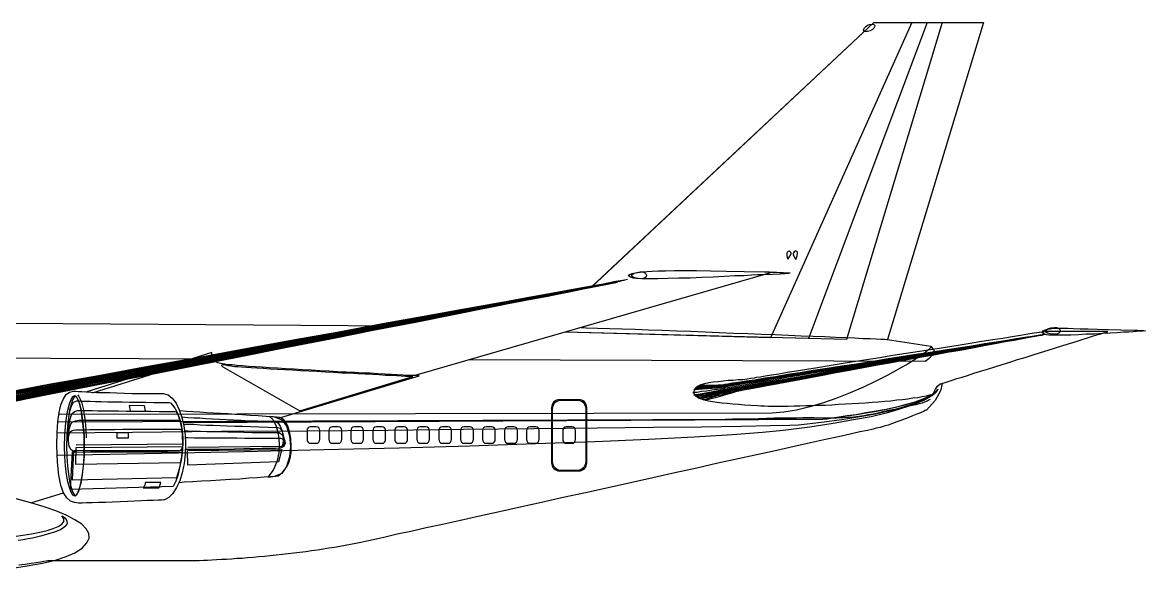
# Model space of a CAD drawing. Extents: x 895 to 2905, y -3 to 221.
# Drawn here: x 2454.9 to 2905.3, y 2.4 to 221.3 of the extents above; entities that cross this region are included whole.
import ezdxf

# ---------------------------------------------------------------- set-up
doc = ezdxf.new("R2010")
doc.units = 0
doc.header["$MEASUREMENT"] = 0
doc.layers.get('0').update_dxf_attribs({"linetype": 'CONTINUOUS'})

msp = doc.modelspace()

# ---------------------------------------------------------------- linework, layer by layer
for p, q in [((2755.83, 121.23), (2612.21, 79.77)), ((2458.22, 28.75), (2471.33, 32.81))]:
    msp.add_line(p, q)
at = {"linetype": 'Continuous'}
for points in [[(2811.63, 221.35), (2754.91, 94.91), (2672.64, 97.22)], [(2817.72, 221.35), (2770.15, 94.61), (2672.68, 97.23)], [(2683.17, 115.2), (2796.38, 221.35), (2823.82, 221.35), (2785.4, 94.31), (2672.7, 97.23)], [(2683.04, 115.17), (2796.38, 221.35)], [(2683.17, 115.2), (2796.38, 221.35), (2817.72, 221.35)], [(2683.17, 115.2), (2796.38, 221.35), (2811.63, 221.35)], [(2796.38, 221.35), (2840.29, 221.35), (2801.87, 94.31), (2819.25, 91.56), (2820.16, 90.27)], [(2795.67, 220.64), (2796.38, 220.54), (2796.79, 220.13), (2796.68, 219.62), (2796.38, 219.01), (2795.77, 218.51), (2794.85, 218), (2793.84, 217.69), (2792.72, 217.69), (2792.31, 217.89), (2792.21, 218.2), (2792.31, 218.71), (2792.62, 219.21), (2793.13, 219.72), (2793.84, 220.23), (2794.65, 220.54), (2795.67, 220.64)], [(2761.92, 126.42), (2762.03, 126.52), (2762.23, 127.03), (2762.63, 127.64), (2763.14, 128.55), (2763.14, 128.96), (2762.84, 129.37), (2762.53, 129.67), (2762.43, 129.77), (2762.33, 129.67), (2762.03, 129.47), (2761.62, 129.16), (2761.52, 128.86), (2761.52, 128.45), (2761.52, 127.94), (2761.62, 127.23), (2761.92, 126.42)], [(2765.07, 126.32), (2765.17, 126.52), (2765.28, 126.93), (2765.58, 127.74), (2765.79, 128.96), (2765.68, 129.27), (2765.38, 129.57), (2765.07, 129.67), (2764.87, 129.77), (2764.77, 129.67), (2764.46, 129.37), (2764.16, 128.96), (2764.06, 128.65), (2764.06, 128.25), (2764.26, 127.74), (2764.57, 127.13), (2765.07, 126.32)], [(2699.62, 120.73), (2700.13, 120.83), (2700.73, 120.93), (2701.55, 121.13), (2702.57, 121.23), (2703.79, 121.34), (2705.41, 121.54), (2707.44, 121.64), (2709.88, 121.74), (2712.83, 121.74), (2716.29, 121.85), (2720.45, 121.85), (2725.23, 121.85), (2730.82, 121.74), (2737.12, 121.64), (2744.34, 121.54), (2752.47, 121.34), (2752.77, 121.34), (2753.49, 121.34), (2754.5, 121.34), (2755.83, 121.23), (2757.25, 121.23), (2758.67, 121.13), (2759.99, 121.13), (2761.21, 121.03), (2762.13, 120.93), (2762.63, 120.93), (2762.73, 120.83), (2762.13, 120.73), (2760.81, 120.63), (2758.77, 120.42), (2755.72, 120.32), (2751.76, 120.22), (2751.25, 120.22), (2749.73, 120.12), (2747.29, 120.01), (2744.24, 119.81), (2740.58, 119.71), (2736.41, 119.51), (2731.94, 119.3), (2727.37, 119.1), (2722.69, 118.9), (2718.11, 118.79), (2713.75, 118.69), (2709.78, 118.59), (2706.22, 118.59), (2703.28, 118.59), (2701.14, 118.69), (2699.92, 118.9), (2698.7, 119.3), (2698.09, 119.61), (2697.99, 120.01), (2698.19, 120.22), (2698.6, 120.42), (2699.11, 120.63), (2699.41, 120.73), (2699.62, 120.73)], [(2693.93, 117.47), (2692.71, 117.27), (2689.25, 116.56), (2683.56, 115.54), (2675.83, 114.12), (2666.38, 112.29), (2655.1, 110.26), (2642.39, 107.82), (2628.27, 105.18), (2612.82, 102.33), (2596.35, 99.29), (2578.97, 96.03), (2560.78, 92.58), (2541.97, 89.02), (2522.66, 85.46), (2503.05, 81.8), (2483.33, 78.04), (2463.51, 74.38), (2443.89, 70.72)], [(2693.93, 117.47), (2692.71, 117.27), (2689.25, 116.56), (2683.56, 115.54), (2675.83, 114.02), (2666.38, 112.29), (2655.2, 110.15), (2642.39, 107.72), (2628.27, 105.08), (2612.92, 102.13), (2596.45, 99.08), (2579.07, 95.73), (2560.88, 92.37), (2542.07, 88.81), (2522.76, 85.16), (2503.15, 81.39), (2483.43, 77.63), (2463.61, 73.98), (2443.99, 70.21)], [(2444.19, 71.03), (2463.81, 74.69), (2483.63, 78.45), (2503.45, 82.11), (2523.07, 85.77), (2542.38, 89.32), (2561.18, 92.88), (2579.48, 96.23), (2596.86, 99.49), (2613.33, 102.54), (2628.77, 105.49), (2642.9, 108.12), (2655.71, 110.46), (2666.89, 112.49), (2676.44, 114.32), (2684.17, 115.75), (2689.86, 116.76), (2693.31, 117.47), (2694.53, 117.68)], [(2444.19, 70.01), (2463.81, 73.77), (2483.53, 77.53), (2503.25, 81.29), (2522.87, 84.95), (2542.07, 88.61), (2560.88, 92.27), (2578.97, 95.63), (2596.35, 98.98), (2612.82, 102.13), (2628.17, 104.98), (2642.29, 107.72), (2655, 110.15), (2666.18, 112.29), (2675.73, 114.02), (2683.35, 115.54), (2689.05, 116.56), (2692.5, 117.27), (2693.72, 117.47)], [(2444.4, 69.71), (2464.01, 73.47), (2483.73, 77.23), (2503.45, 80.99), (2522.97, 84.75), (2542.18, 88.41), (2560.98, 92.07), (2579.07, 95.52), (2596.35, 98.78), (2612.82, 101.93), (2628.17, 104.87), (2642.29, 107.51), (2655, 109.95), (2666.18, 112.09), (2675.63, 113.92), (2683.25, 115.44), (2688.95, 116.46), (2692.4, 117.17), (2693.62, 117.37)], [(2444.5, 71.33), (2464.22, 74.99), (2484.04, 78.65), (2503.86, 82.41), (2523.47, 85.97), (2542.79, 89.63), (2561.69, 93.09), (2579.89, 96.44), (2597.37, 99.69), (2613.83, 102.74), (2629.28, 105.59), (2643.51, 108.23), (2656.22, 110.56), (2667.5, 112.7), (2677.05, 114.43), (2684.78, 115.85), (2690.37, 116.87), (2693.93, 117.57), (2695.15, 117.78)], [(2444.5, 69.5), (2464.12, 73.27), (2483.83, 77.03), (2503.45, 80.89), (2522.97, 84.65), (2542.18, 88.31), (2560.88, 91.87), (2578.97, 95.42), (2596.35, 98.67), (2612.71, 101.83), (2628.06, 104.77), (2642.09, 107.51), (2654.79, 109.95), (2665.97, 112.09), (2675.43, 113.92), (2683.05, 115.34), (2688.74, 116.46), (2692.2, 117.17), (2693.42, 117.37)], [(2444.6, 69.2), (2464.12, 72.96), (2483.73, 76.82), (2503.45, 80.58), (2522.97, 84.34), (2542.07, 88.11), (2560.78, 91.66), (2578.87, 95.22), (2596.15, 98.57), (2612.61, 101.72), (2627.86, 104.67), (2641.99, 107.41), (2654.59, 109.85), (2665.77, 111.99), (2675.22, 113.81), (2682.85, 115.24), (2688.54, 116.36), (2691.99, 117.07), (2693.21, 117.27)], [(2444.71, 71.74), (2464.42, 75.4), (2484.34, 79.06), (2504.16, 82.72), (2523.88, 86.27), (2543.19, 89.93), (2562.1, 93.39), (2580.39, 96.74), (2597.87, 99.99), (2614.34, 103.05), (2629.79, 105.89), (2644.02, 108.43), (2656.83, 110.77), (2668.11, 112.9), (2677.66, 114.63), (2685.29, 116.05), (2690.98, 117.07), (2694.53, 117.78), (2695.75, 117.98)], [(2445.01, 72.05), (2464.83, 75.6), (2484.65, 79.26), (2504.57, 82.92), (2524.29, 86.58), (2543.6, 90.14), (2562.51, 93.59), (2580.8, 96.95), (2598.28, 100.1), (2614.85, 103.15), (2630.3, 105.99), (2644.53, 108.63), (2657.33, 110.97), (2668.62, 113), (2678.17, 114.73), (2685.89, 116.15), (2691.59, 117.17), (2695.15, 117.88), (2696.37, 118.08)], [(2445.01, 68.89), (2464.52, 72.76), (2484.14, 76.52), (2503.76, 80.38), (2523.17, 84.14), (2542.38, 87.9), (2560.98, 91.46), (2579.07, 95.01), (2596.25, 98.37), (2612.61, 101.52), (2627.86, 104.47), (2641.89, 107.21), (2654.59, 109.65), (2665.67, 111.88), (2675.12, 113.71), (2682.75, 115.14), (2688.33, 116.25), (2691.79, 116.97), (2693.01, 117.17)], [(2445.31, 72.35), (2465.13, 76.01), (2485.05, 79.67), (2504.98, 83.23), (2524.69, 86.89), (2544.11, 90.44), (2563.01, 93.9), (2581.31, 97.25), (2598.79, 100.4), (2615.36, 103.45), (2630.91, 106.29), (2645.14, 108.83), (2657.95, 111.17), (2669.23, 113.21), (2678.78, 114.93), (2686.51, 116.36), (2692.2, 117.37), (2695.75, 118.08), (2696.97, 118.29)], [(2445.62, 72.65), (2465.44, 76.31), (2485.36, 79.87), (2505.28, 83.53), (2525.1, 87.09), (2544.51, 90.65), (2563.42, 94.1), (2581.82, 97.35), (2599.3, 100.61), (2615.87, 103.55), (2631.42, 106.39), (2645.65, 108.94), (2658.55, 111.27), (2669.84, 113.31), (2679.39, 115.14), (2687.11, 116.46), (2692.81, 117.57), (2696.37, 118.19), (2697.59, 118.39)], [(2702.67, 121.34), (2703.68, 121.34), (2704.49, 121.03), (2704.9, 120.52), (2705.11, 120.01), (2705.01, 119.41), (2704.49, 119), (2703.79, 118.69), (2702.67, 118.59), (2701.04, 118.79), (2699.92, 119.1), (2699.31, 119.61), (2699.21, 120.01), (2699.51, 120.42), (2700.23, 120.83), (2701.24, 121.13), (2702.67, 121.34)], [(2445.31, 68.59), (2464.73, 72.45), (2484.34, 76.21), (2503.86, 80.07), (2523.27, 83.94), (2542.38, 87.59), (2560.98, 91.25), (2578.97, 94.81), (2596.25, 98.17), (2612.51, 101.32), (2627.76, 104.37), (2641.79, 107.11), (2654.39, 109.55), (2665.57, 111.68), (2674.92, 113.61), (2682.54, 115.03), (2688.13, 116.15), (2691.59, 116.87), (2692.81, 117.07)], [(2445.52, 68.29), (2464.93, 72.15), (2484.55, 76.01), (2504.06, 79.87), (2523.47, 83.63), (2542.48, 87.49), (2561.08, 91.15), (2579.07, 94.71), (2596.25, 98.07), (2612.51, 101.21), (2627.76, 104.27), (2641.68, 107.01), (2654.29, 109.55), (2665.37, 111.68), (2674.82, 113.51), (2682.34, 115.03), (2687.93, 116.15), (2691.39, 116.87), (2692.61, 117.07)], [(2203.72, 102.54), (2604.78, 99.72)], [(2203.72, 102.54), (2604.78, 99.72)], [(2203.72, 102.54), (2604.78, 99.72)], [(2678.91, 99.03), (2680.91, 98.98), (2685.49, 98.78), (2690.27, 98.67), (2695.35, 98.47), (2700.63, 98.37), (2706.02, 98.17), (2711.51, 97.96), (2717.2, 97.76), (2722.89, 97.56), (2728.69, 97.35), (2734.38, 97.05), (2740.07, 96.85), (2745.76, 96.64), (2751.35, 96.44), (2756.84, 96.23), (2762.13, 96.03), (2767.21, 95.73), (2772.09, 95.52), (2776.76, 95.42), (2781.03, 95.22), (2785.1, 95.01), (2788.75, 94.91), (2792.01, 94.71), (2794.85, 94.61), (2797.29, 94.51), (2799.23, 94.41), (2800.65, 94.41), (2801.56, 94.31), (2801.87, 94.31), (2819.25, 91.56), (2819.05, 90.95), (2817.93, 89.83), (2816.1, 88.41), (2813.45, 86.58), (2810.1, 84.55), (2806.24, 82.31), (2801.97, 79.97), (2797.19, 77.53), (2792.21, 75.19), (2786.93, 72.86), (2781.54, 70.72), (2776.15, 68.89), (2770.66, 67.27), (2765.38, 65.95), (2760.3, 65.13), (2755.52, 64.73), (2469.5, 64.23)], [(2678.91, 99.03), (2680.91, 98.98), (2685.49, 98.78), (2690.27, 98.67), (2695.35, 98.47), (2700.63, 98.37), (2706.02, 98.17), (2711.51, 97.96), (2717.2, 97.76), (2722.89, 97.56), (2728.69, 97.35), (2734.38, 97.05), (2740.07, 96.85), (2745.76, 96.64), (2751.35, 96.44), (2756.84, 96.23), (2762.13, 96.03), (2767.21, 95.73), (2772.09, 95.52), (2776.76, 95.42), (2781.03, 95.22), (2785.1, 95.01), (2788.75, 94.91), (2792.01, 94.71), (2794.85, 94.61), (2797.29, 94.51), (2799.23, 94.41), (2800.65, 94.41), (2801.56, 94.31), (2801.87, 94.31), (2819.25, 91.56), (2819.75, 90.85), (2820.26, 90.34), (2820.47, 89.73), (2820.57, 89.22), (2820.26, 88.61), (2819.65, 87.8), (2818.54, 86.68), (2817.01, 85.36), (2633.92, 86.04)], [(2864.17, 96.13), (2863.77, 96.03), (2862.75, 95.93), (2861.02, 95.63), (2858.68, 95.22), (2855.84, 94.71), (2852.48, 94.2), (2848.62, 93.49), (2844.35, 92.78), (2839.78, 92.07), (2834.8, 91.25), (2829.51, 90.34), (2824.03, 89.43), (2818.33, 88.51), (2812.54, 87.49), (2806.65, 86.48), (2800.75, 85.56), (2794.75, 84.55), (2788.86, 83.53), (2782.96, 82.51), (2777.27, 81.6), (2771.78, 80.69), (2766.5, 79.77), (2761.41, 78.96), (2756.74, 78.14), (2752.37, 77.43), (2748.41, 76.72), (2744.95, 76.11), (2742, 75.6), (2739.56, 75.19), (2737.73, 74.89), (2736.51, 74.69), (2736.01, 74.59), (2734.99, 74.38), (2733.46, 74.18), (2731.43, 73.87), (2729.3, 73.57), (2727.26, 73.37), (2725.53, 73.06), (2724.31, 72.96), (2723.81, 72.86)], [(2724.01, 72.05), (2724.52, 72.15), (2725.74, 72.35), (2727.47, 72.65), (2729.6, 73.06), (2731.84, 73.37), (2733.87, 73.77), (2735.5, 74.08), (2736.51, 74.28), (2737.02, 74.38), (2738.24, 74.59), (2740.07, 74.89), (2742.51, 75.3), (2745.46, 75.81), (2748.91, 76.41), (2752.77, 77.13), (2757.15, 77.84), (2761.82, 78.65), (2766.8, 79.47), (2772.09, 80.38), (2777.57, 81.29), (2783.27, 82.31), (2789.06, 83.33), (2794.95, 84.34), (2800.95, 85.36), (2806.85, 86.38), (2812.74, 87.39), (2818.54, 88.31), (2824.13, 89.32), (2829.61, 90.24), (2834.8, 91.15), (2839.78, 91.97), (2844.35, 92.78), (2848.62, 93.49), (2852.48, 94.1), (2855.84, 94.71), (2858.68, 95.22), (2860.92, 95.63), (2862.65, 95.93), (2863.67, 96.03), (2864.07, 96.13)], [(2724.11, 73.27), (2724.21, 72.55), (2724.62, 71.94), (2725.23, 71.43), (2726.15, 70.93), (2727.16, 70.42), (2728.48, 70.11), (2730.01, 69.71), (2731.63, 69.4), (2733.46, 69.1), (2735.39, 68.89), (2737.53, 68.69), (2739.77, 68.49), (2742.1, 68.29), (2744.54, 68.08), (2747.08, 67.98), (2749.73, 67.78), (2751.05, 67.67), (2752.47, 67.67), (2754.1, 67.57), (2755.93, 67.57), (2757.86, 67.57), (2759.89, 67.57), (2762.03, 67.57), (2764.36, 67.67), (2766.7, 67.67), (2769.14, 67.78), (2771.68, 67.78), (2774.22, 67.88), (2776.86, 67.98), (2779.51, 68.08), (2782.25, 68.29), (2784.99, 68.39), (2787.64, 68.59), (2790.38, 68.69), (2793.03, 68.89), (2795.67, 69.1), (2798.21, 69.3), (2800.75, 69.5), (2803.19, 69.71), (2805.53, 70.01), (2807.86, 70.21), (2810, 70.52), (2812.03, 70.83), (2813.96, 71.03), (2815.79, 71.33), (2817.42, 71.64), (2818.84, 72.05), (2820.16, 72.35), (2820.37, 72.96), (2821.08, 74.28), (2821.89, 75.6), (2822.91, 76.41), (2823.21, 76.52), (2823.92, 76.72), (2824.94, 77.03), (2826.16, 77.43), (2827.79, 77.94), (2829.61, 78.55), (2831.75, 79.16), (2833.99, 79.87), (2836.53, 80.69), (2839.17, 81.5), (2841.91, 82.41), (2844.86, 83.33), (2847.81, 84.24), (2850.86, 85.16), (2854.01, 86.17), (2857.06, 87.09), (2860.21, 88.11), (2863.26, 89.02), (2866.31, 90.03), (2869.25, 90.95), (2872.1, 91.87), (2874.85, 92.68), (2877.49, 93.49), (2879.93, 94.2), (2882.06, 94.91), (2884.09, 95.52), (2885.82, 96.13), (2887.35, 96.54), (2888.57, 96.95), (2889.48, 97.25), (2889.99, 97.35), (2890.19, 97.45), (2865.49, 97.45), (2865.19, 97.45), (2864.27, 97.25), (2862.75, 97.05), (2860.72, 96.74), (2858.17, 96.34), (2855.23, 95.83), (2851.87, 95.32), (2848.11, 94.71), (2844.05, 94.1), (2839.68, 93.39), (2835, 92.68), (2830.12, 91.87), (2825.14, 91.05), (2819.96, 90.24), (2814.67, 89.43), (2809.39, 88.61), (2804, 87.8), (2798.72, 86.89), (2793.43, 86.07), (2788.25, 85.26), (2783.27, 84.45), (2778.39, 83.63), (2773.81, 82.92), (2769.44, 82.21), (2765.28, 81.6), (2761.62, 80.99), (2758.26, 80.38), (2755.31, 79.97), (2752.77, 79.57), (2750.74, 79.16), (2749.32, 78.96), (2748.41, 78.75), (2747.08, 78.55), (2745.56, 78.35), (2743.83, 78.14), (2741.9, 78.04), (2739.97, 77.84), (2737.93, 77.74), (2735.9, 77.53), (2733.87, 77.33), (2731.94, 77.13), (2730.11, 76.82), (2728.48, 76.41), (2726.96, 76.01), (2725.84, 75.5), (2724.93, 74.89), (2724.31, 74.18), (2724.11, 73.27)], [(2864.17, 96.13), (2863.77, 96.03), (2862.75, 95.93), (2861.02, 95.63), (2858.68, 95.22), (2855.84, 94.81), (2852.48, 94.2), (2848.62, 93.59), (2844.35, 92.88), (2839.78, 92.17), (2834.8, 91.36), (2829.51, 90.44), (2824.03, 89.53), (2818.33, 88.61), (2812.54, 87.7), (2806.65, 86.68), (2800.65, 85.77), (2794.75, 84.75), (2788.75, 83.73), (2782.96, 82.82), (2777.27, 81.91), (2771.68, 80.99), (2766.39, 80.07), (2761.41, 79.26), (2756.64, 78.55), (2752.37, 77.84), (2748.41, 77.13), (2744.85, 76.62), (2741.9, 76.11), (2739.46, 75.71), (2737.63, 75.4), (2736.41, 75.19), (2735.9, 75.09), (2734.99, 74.89), (2733.46, 74.79), (2731.53, 74.59), (2729.6, 74.49), (2727.67, 74.28), (2725.94, 74.18), (2724.82, 74.08), (2724.42, 74.08)], [(2724.52, 71.74), (2725.03, 71.84), (2726.25, 72.05), (2727.97, 72.45), (2730.11, 72.86), (2732.35, 73.27), (2734.38, 73.67), (2736.11, 73.98), (2737.12, 74.18), (2737.63, 74.28), (2738.85, 74.49), (2740.68, 74.79), (2743.02, 75.19), (2745.97, 75.81), (2749.42, 76.31), (2753.39, 77.03), (2757.65, 77.74), (2762.33, 78.55), (2767.31, 79.47), (2772.49, 80.38), (2777.98, 81.29), (2783.67, 82.31), (2789.47, 83.33), (2795.26, 84.24), (2801.26, 85.36), (2807.15, 86.38), (2812.95, 87.29), (2818.74, 88.31), (2824.33, 89.32), (2829.72, 90.24), (2835, 91.15), (2839.88, 91.97), (2844.45, 92.78), (2848.72, 93.49), (2852.48, 94.1), (2855.84, 94.71), (2858.68, 95.22), (2861.02, 95.63), (2862.65, 95.93), (2863.67, 96.03), (2864.07, 96.13)], [(2724.82, 74.59), (2725.23, 74.59), (2726.35, 74.69), (2727.97, 74.69), (2729.91, 74.79), (2731.84, 74.89), (2733.67, 75.09), (2735.19, 75.19), (2736.21, 75.3), (2736.71, 75.4), (2737.93, 75.6), (2739.77, 75.91), (2742.21, 76.31), (2745.15, 76.82), (2748.61, 77.33), (2752.57, 78.04), (2756.94, 78.75), (2761.62, 79.47), (2766.7, 80.38), (2771.99, 81.19), (2777.47, 82.11), (2783.17, 83.02), (2789.06, 83.94), (2794.95, 84.95), (2800.95, 85.97), (2806.95, 86.89), (2812.85, 87.9), (2818.64, 88.81), (2824.33, 89.73), (2829.82, 90.65), (2835.1, 91.46), (2839.98, 92.27), (2844.66, 92.98), (2848.93, 93.69), (2852.79, 94.31), (2856.14, 94.91), (2858.99, 95.32), (2861.33, 95.73), (2863.05, 96.03), (2864.07, 96.13), (2864.48, 96.23)], [(2725.03, 71.33), (2725.53, 71.43), (2726.75, 71.74), (2728.59, 72.05), (2730.72, 72.55), (2732.95, 73.06), (2734.99, 73.47), (2736.61, 73.87), (2737.73, 74.08), (2738.24, 74.18), (2739.46, 74.38), (2741.19, 74.69), (2743.63, 75.09), (2746.57, 75.71), (2750.03, 76.31), (2753.89, 76.92), (2758.16, 77.74), (2762.84, 78.55), (2767.72, 79.36), (2773, 80.28), (2778.39, 81.19), (2784.08, 82.21), (2789.77, 83.23), (2795.67, 84.24), (2801.56, 85.26), (2807.35, 86.27), (2813.25, 87.29), (2818.94, 88.31), (2824.53, 89.22), (2829.92, 90.24), (2835.1, 91.05), (2839.98, 91.97), (2844.55, 92.78), (2848.72, 93.49), (2852.59, 94.1), (2855.84, 94.71), (2858.68, 95.22), (2861.02, 95.63), (2862.65, 95.93), (2863.67, 96.03), (2864.07, 96.13)], [(2725.23, 75.09), (2725.64, 75.09), (2726.75, 75.09), (2728.38, 75.19), (2730.21, 75.19), (2732.14, 75.3), (2733.97, 75.4), (2735.5, 75.5), (2736.41, 75.6), (2736.92, 75.71), (2738.14, 75.91), (2739.97, 76.21), (2742.41, 76.62), (2745.35, 77.03), (2748.81, 77.63), (2752.77, 78.25), (2757.15, 78.96), (2761.82, 79.77), (2766.9, 80.58), (2772.19, 81.39), (2777.78, 82.31), (2783.47, 83.23), (2789.26, 84.14), (2795.26, 85.16), (2801.26, 86.07), (2807.15, 87.09), (2813.05, 88), (2818.94, 88.92), (2824.63, 89.83), (2830.12, 90.75), (2835.31, 91.56), (2840.29, 92.37), (2844.96, 93.19), (2849.23, 93.79), (2853.09, 94.41), (2856.45, 95.01), (2859.29, 95.42), (2861.63, 95.83), (2863.36, 96.13), (2864.37, 96.23), (2864.78, 96.34)], [(2725.53, 71.03), (2726.04, 71.13), (2727.26, 71.43), (2729.09, 71.84), (2731.23, 72.45), (2733.46, 72.96), (2735.5, 73.47), (2737.23, 73.87), (2738.24, 74.08), (2738.75, 74.18), (2739.97, 74.38), (2741.8, 74.69), (2744.13, 75.09), (2747.08, 75.6), (2750.44, 76.21), (2754.3, 76.92), (2758.57, 77.63), (2763.24, 78.45), (2768.12, 79.36), (2773.41, 80.28), (2778.79, 81.19), (2784.39, 82.21), (2790.08, 83.23), (2795.87, 84.24), (2801.77, 85.26), (2807.56, 86.27), (2813.35, 87.29), (2819.05, 88.31), (2824.63, 89.22), (2830.02, 90.14), (2835.21, 91.05), (2839.98, 91.97), (2844.55, 92.78), (2848.72, 93.49), (2852.48, 94.1), (2855.84, 94.71), (2858.68, 95.22), (2860.92, 95.63), (2862.55, 95.93), (2863.56, 96.03), (2863.97, 96.13)], [(2725.74, 75.5), (2726.15, 75.5), (2727.16, 75.5), (2728.59, 75.5), (2730.41, 75.6), (2732.14, 75.6), (2733.87, 75.71), (2735.29, 75.81), (2736.21, 75.91), (2736.71, 76.01), (2737.93, 76.21), (2739.77, 76.52), (2742.21, 76.82), (2745.25, 77.33), (2748.71, 77.94), (2752.67, 78.55), (2757.04, 79.26), (2761.82, 79.97), (2766.8, 80.79), (2772.19, 81.6), (2777.68, 82.51), (2783.47, 83.43), (2789.26, 84.34), (2795.26, 85.26), (2801.26, 86.27), (2807.25, 87.19), (2813.15, 88.11), (2819.05, 89.02), (2824.74, 89.93), (2830.23, 90.85), (2835.51, 91.66), (2840.49, 92.47), (2845.07, 93.19), (2849.43, 93.9), (2853.3, 94.51), (2856.65, 95.01), (2859.5, 95.42), (2861.83, 95.83), (2863.56, 96.13), (2864.58, 96.23), (2864.99, 96.34)], [(2726.04, 70.62), (2726.55, 70.72), (2727.77, 71.13), (2729.6, 71.54), (2731.73, 72.15), (2733.97, 72.76), (2736.11, 73.27), (2737.73, 73.67), (2738.85, 73.98), (2739.36, 74.08), (2740.58, 74.28), (2742.31, 74.59), (2744.75, 75.09), (2747.59, 75.6), (2751.05, 76.21), (2754.91, 76.82), (2759.18, 77.63), (2763.75, 78.45), (2768.63, 79.26), (2773.81, 80.18), (2779.2, 81.19), (2784.79, 82.11), (2790.48, 83.12), (2796.28, 84.14), (2802.07, 85.26), (2807.86, 86.27), (2813.66, 87.29), (2819.35, 88.21), (2824.84, 89.22), (2830.23, 90.14), (2835.31, 91.05), (2840.19, 91.97), (2844.66, 92.78), (2848.83, 93.49), (2852.59, 94.1), (2855.84, 94.71), (2858.68, 95.22), (2860.92, 95.63), (2862.55, 95.93), (2863.67, 96.03), (2863.97, 96.13)], [(2726.35, 75.91), (2726.65, 75.91), (2727.67, 75.91), (2728.99, 75.91), (2730.62, 75.91), (2732.24, 75.91), (2733.87, 76.01), (2735.19, 76.11), (2736.11, 76.21), (2736.61, 76.31), (2737.83, 76.52), (2739.66, 76.82), (2742.1, 77.13), (2745.15, 77.63), (2748.61, 78.14), (2752.57, 78.85), (2756.94, 79.47), (2761.72, 80.28), (2766.8, 80.99), (2772.09, 81.91), (2777.68, 82.72), (2783.47, 83.63), (2789.37, 84.55), (2795.26, 85.46), (2801.36, 86.48), (2807.35, 87.39), (2813.25, 88.31), (2819.15, 89.22), (2824.84, 90.14), (2830.33, 90.95), (2835.61, 91.76), (2840.69, 92.58), (2845.37, 93.29), (2849.64, 94), (2853.5, 94.61), (2856.95, 95.12), (2859.8, 95.63), (2862.14, 95.93), (2863.87, 96.23), (2864.88, 96.34), (2865.29, 96.44)], [(2726.96, 70.42), (2727.47, 70.52), (2728.69, 70.93), (2730.51, 71.33), (2732.65, 71.94), (2734.79, 72.55), (2736.82, 73.06), (2738.55, 73.47), (2739.56, 73.77), (2740.07, 73.87), (2741.29, 74.08), (2743.12, 74.49), (2745.56, 74.89), (2748.41, 75.4), (2751.86, 76.11), (2755.62, 76.72), (2759.89, 77.53), (2764.46, 78.35), (2769.34, 79.26), (2774.53, 80.18), (2779.91, 81.09), (2785.4, 82.11), (2791.09, 83.12), (2796.79, 84.14), (2802.58, 85.16), (2808.37, 86.17), (2814.06, 87.19), (2819.65, 88.21), (2825.14, 89.22), (2830.43, 90.14), (2835.51, 91.05), (2840.39, 91.97), (2844.86, 92.68), (2848.93, 93.49), (2852.69, 94.1), (2855.94, 94.71), (2858.68, 95.22), (2860.92, 95.63), (2862.55, 95.93), (2863.67, 96.03), (2863.97, 96.13)], [(2727.87, 70.11), (2728.38, 70.21), (2729.6, 70.62), (2731.33, 71.13), (2733.46, 71.74), (2735.6, 72.25), (2737.63, 72.86), (2739.26, 73.27), (2740.27, 73.57), (2740.88, 73.67), (2742.1, 73.98), (2743.93, 74.28), (2746.37, 74.79), (2749.22, 75.3), (2752.67, 75.91), (2756.53, 76.62), (2760.7, 77.43), (2765.28, 78.25), (2770.15, 79.16), (2775.24, 80.07), (2780.52, 80.99), (2786.01, 82.01), (2791.6, 83.02), (2797.29, 84.04), (2803.09, 85.16), (2808.78, 86.17), (2814.47, 87.19), (2820.06, 88.21), (2825.45, 89.12), (2830.73, 90.03), (2835.71, 90.95), (2840.49, 91.87), (2844.96, 92.68), (2849.03, 93.39), (2852.69, 94), (2855.94, 94.61), (2858.68, 95.12), (2860.92, 95.52), (2862.55, 95.83), (2863.56, 95.93), (2863.87, 96.03)], [(2728.79, 69.91), (2729.3, 70.01), (2730.51, 70.42), (2732.24, 70.83), (2734.28, 71.43), (2736.41, 72.05), (2738.44, 72.65), (2739.97, 73.06), (2740.99, 73.37), (2741.59, 73.57), (2742.91, 73.77), (2744.75, 74.18), (2747.19, 74.59), (2750.03, 75.19), (2753.49, 75.81), (2757.25, 76.52), (2761.41, 77.33), (2765.99, 78.14), (2770.77, 79.06), (2775.85, 79.97), (2781.13, 80.99), (2786.62, 82.01), (2792.21, 83.02), (2797.8, 84.04), (2803.49, 85.05), (2809.19, 86.07), (2814.77, 87.19), (2820.37, 88.11), (2825.75, 89.12), (2830.94, 90.03), (2835.92, 90.95), (2840.59, 91.87), (2844.96, 92.68), (2849.03, 93.39), (2852.69, 94), (2855.94, 94.61), (2858.58, 95.12), (2860.82, 95.52), (2862.45, 95.83), (2863.46, 95.93), (2863.77, 96.03)], [(2865.8, 98.27), (2866.21, 98.37), (2866.61, 98.57), (2867.12, 98.57), (2867.73, 98.67), (2868.54, 98.78), (2869.46, 98.78), (2870.68, 98.78), (2872.3, 98.78), (2874.13, 98.78), (2876.47, 98.67), (2879.11, 98.57), (2882.37, 98.47), (2886.13, 98.37), (2890.39, 98.27), (2895.37, 98.17), (2900.97, 97.96), (2901.37, 97.96), (2902.29, 97.96), (2903.51, 97.86), (2904.63, 97.86), (2905.34, 97.76), (2905.34, 97.66), (2904.22, 97.56), (2901.68, 97.45), (2901.27, 97.45), (2900.25, 97.35), (2898.63, 97.25), (2896.49, 97.15), (2893.95, 96.95), (2891.11, 96.85), (2887.96, 96.64), (2884.81, 96.44), (2881.55, 96.34), (2878.4, 96.13), (2875.35, 96.03), (2872.61, 95.93), (2870.07, 95.93), (2868.14, 95.93), (2866.61, 96.03), (2865.7, 96.13), (2864.58, 96.54), (2863.97, 96.95), (2863.97, 97.35), (2864.27, 97.66), (2864.68, 97.96), (2865.19, 98.07), (2865.59, 98.27), (2865.8, 98.27)], [(2868.65, 99.08), (2869.66, 99.08), (2870.47, 98.78), (2870.98, 98.27), (2871.08, 97.76), (2870.98, 97.15), (2870.57, 96.74), (2869.76, 96.44), (2868.65, 96.34), (2867.02, 96.54), (2866, 96.85), (2865.39, 97.25), (2865.29, 97.66), (2865.59, 98.07), (2866.21, 98.57), (2867.32, 98.88), (2868.65, 99.08)], [(2537.1, 86.4), (1969.75, 88.51)], [(2557.42, 62.69), (2557.42, 62.69), (2557.63, 62.69), (2613.93, 79.67), (2613.73, 79.67), (2613.12, 79.67), (2612.21, 79.77), (2610.89, 79.77), (2609.26, 79.87), (2607.43, 79.97), (2605.19, 80.07), (2602.85, 80.18), (2600.21, 80.38), (2597.37, 80.48), (2594.42, 80.69), (2591.27, 80.79), (2588.02, 80.99), (2584.66, 81.19), (2581.21, 81.29), (2577.75, 81.5), (2574.19, 81.7), (2570.74, 81.91), (2567.18, 82.11), (2563.83, 82.31), (2560.47, 82.51), (2557.12, 82.72), (2553.97, 82.92), (2551.02, 83.12), (2548.17, 83.33), (2545.53, 83.43), (2543.09, 83.63), (2540.85, 83.83), (2538.93, 84.04), (2537.3, 84.14), (2535.98, 84.34), (2534.96, 84.45), (2533.23, 84.95), (2532.01, 85.56), (2531.3, 86.27), (2530.89, 87.09), (2530.69, 87.8), (2530.79, 88.41), (2530.89, 88.81), (2530.89, 89.02), (2480.72, 73.25)], [(2528.86, 87.19), (2482.82, 72.76)], [(2535.27, 83.33), (2566.06, 65.64), (2611.39, 79.36), (2611.19, 79.36), (2610.58, 79.36), (2609.67, 79.47), (2608.45, 79.47), (2606.82, 79.57), (2604.99, 79.67), (2602.85, 79.77), (2600.52, 79.87), (2597.98, 80.07), (2595.23, 80.18), (2592.39, 80.38), (2589.34, 80.48), (2586.19, 80.69), (2582.93, 80.79), (2579.68, 80.99), (2576.43, 81.19), (2573.07, 81.39), (2569.72, 81.5), (2566.47, 81.7), (2563.22, 81.91), (2560.17, 82.11), (2557.12, 82.21), (2554.27, 82.41), (2551.53, 82.61), (2548.99, 82.72), (2546.65, 82.92), (2544.62, 83.02), (2542.79, 83.12), (2541.26, 83.23), (2540.04, 83.33), (2539.13, 83.43), (2538.62, 83.53), (2537.4, 83.73), (2536.38, 83.94), (2535.57, 84.04), (2535.06, 84.04), (2534.76, 83.94), (2534.65, 83.83), (2534.86, 83.63), (2535.27, 83.33)], [(2823.74, 76.67), (2823.11, 73.67), (2820.97, 69.81), (2817.42, 65.95), (2817.32, 65.85), (2816.91, 65.74), (2816.3, 65.44), (2815.39, 65.03), (2814.37, 64.63), (2813.25, 64.12), (2811.93, 63.61), (2810.41, 63), (2808.88, 62.39), (2807.25, 61.78), (2805.63, 61.17), (2803.9, 60.56), (2802.17, 59.95), (2800.55, 59.44), (2798.92, 59.03), (2797.29, 58.63), (2796.07, 58.32), (2793.84, 57.81), (2790.79, 57.21), (2786.93, 56.29), (2782.25, 55.27), (2776.97, 54.16), (2770.97, 52.83), (2764.46, 51.31), (2757.45, 49.79), (2749.93, 48.16), (2742, 46.43), (2733.77, 44.6), (2725.33, 42.67), (2716.59, 40.74), (2707.75, 38.81), (2698.7, 36.77), (2689.76, 34.74), (2680.71, 32.81), (2671.77, 30.88), (2663.03, 28.85), (2654.49, 27.02), (2646.15, 25.19), (2638.23, 23.36), (2630.6, 21.73), (2623.39, 20.11), (2616.78, 18.68), (2610.68, 17.26), (2605.19, 16.14), (2600.31, 15.03), (2596.25, 14.11), (2593, 13.4), (2590.56, 12.89), (2588.53, 12.48), (2586.49, 12.08), (2584.36, 11.67), (2582.22, 11.27), (2579.99, 10.86), (2577.75, 10.55), (2575.51, 10.15), (2573.18, 9.84), (2570.84, 9.54), (2568.5, 9.13), (2566.16, 8.83), (2563.73, 8.52), (2561.39, 8.32), (2559.05, 8.01), (2556.61, 7.81), (2554.27, 7.5), (2551.93, 7.3), (2549.7, 7.1), (2547.36, 6.89), (2545.13, 6.69), (2542.99, 6.49), (2540.85, 6.39), (2538.72, 6.18), (2536.69, 6.08), (2534.65, 5.98), (2532.73, 5.88), (2530.89, 5.77), (2529.07, 5.67), (2527.44, 5.67), (2525.81, 5.57), (2524.29, 5.57), (2522.87, 5.57), (2519.92, 5.57), (2516.67, 5.57), (2513.01, 5.57), (2509.25, 5.57), (2505.18, 5.57), (2501.11, 5.57), (2496.85, 5.57), (2492.68, 5.57), (2488.51, 5.57), (2484.45, 5.57), (2480.48, 5.57), (2476.82, 5.57), (2473.37, 5.57), (2470.21, 5.57), (2467.57, 5.57), (2465.23, 5.57), (2465.03, 5.57), (2464.42, 5.37), (2463.41, 5.27), (2462.09, 4.96), (2460.36, 4.76), (2458.32, 4.45), (2455.99, 4.05), (2453.45, 3.74)], [(2475.3, 73.47), (2475.5, 73.47), (2476.21, 73.47), (2477.23, 73.37), (2478.65, 73.37), (2480.38, 73.27), (2482.41, 73.16), (2484.65, 73.06), (2487.19, 73.06), (2489.93, 72.96), (2492.78, 72.86), (2495.83, 72.76), (2498.88, 72.65), (2502.03, 72.65), (2505.18, 72.55), (2508.33, 72.55), (2511.48, 72.55), (2513.31, 72.05), (2514.94, 70.72), (2516.46, 68.69), (2517.78, 66.05), (2518.8, 63), (2519.61, 59.65), (2520.12, 55.99), (2520.33, 52.43), (2520.12, 48.36), (2519.71, 44.5), (2518.9, 40.84), (2517.99, 37.59), (2516.67, 34.85), (2515.24, 32.51), (2513.62, 30.88), (2511.89, 29.97), (2511.58, 29.97), (2510.67, 29.87), (2509.25, 29.87), (2507.31, 29.76), (2505.08, 29.66), (2502.64, 29.56), (2499.79, 29.46), (2496.95, 29.36), (2494, 29.15), (2490.95, 29.05), (2488.11, 28.95), (2485.36, 28.85), (2482.82, 28.75), (2480.58, 28.75), (2478.75, 28.65), (2477.33, 28.65), (2475.71, 28.85), (2474.08, 29.46), (2472.65, 30.78), (2471.33, 32.81), (2470.21, 35.76), (2469.4, 39.83), (2468.89, 45.11), (2468.69, 51.72), (2468.79, 56.9), (2469.1, 61.27), (2469.61, 65.03), (2470.32, 68.08), (2471.33, 70.42), (2472.45, 72.15), (2473.77, 73.16), (2475.3, 73.47)], [(2469.1, 61.25), (2775.85, 62.49), (2776.35, 62.59), (2777.68, 62.69), (2779.71, 62.9), (2782.45, 63.3), (2785.61, 63.71), (2789.26, 64.22), (2793.13, 64.93), (2797.29, 65.64), (2801.36, 66.35), (2805.43, 67.27), (2809.29, 68.18), (2812.95, 69.3), (2816.1, 70.42), (2818.74, 71.54), (2820.77, 72.86), (2821.99, 74.18), (2821.89, 74.08), (2821.79, 73.77), (2821.28, 73.27), (2820.67, 72.65), (2819.55, 71.94), (2818.13, 71.03), (2816.2, 70.11), (2813.76, 68.99), (2810.61, 67.88), (2806.85, 66.76), (2802.27, 65.54), (2796.99, 64.32), (2790.69, 63.2), (2783.57, 62.09), (2775.34, 60.97), (2766.09, 59.95), (2762.73, 59.75), (2754.91, 59.65), (2743.02, 59.34), (2727.26, 59.14), (2707.95, 58.93), (2685.39, 58.63), (2659.98, 58.43), (2631.82, 58.12), (2601.43, 57.81), (2568.91, 57.51), (2534.65, 57.31), (2498.98, 57), (2468.79, 56.75)], [(2519.28, 61), (2775.85, 62.29), (2776.35, 62.39), (2777.68, 62.49), (2779.71, 62.79), (2782.45, 63.1), (2785.71, 63.61), (2789.37, 64.12), (2793.33, 64.83), (2797.39, 65.54), (2801.46, 66.35), (2805.63, 67.27), (2809.49, 68.29), (2813.05, 69.3), (2816.2, 70.42), (2818.84, 71.64), (2820.87, 72.96), (2822.09, 74.28), (2822.09, 74.18), (2821.89, 73.87), (2821.59, 73.37), (2820.87, 72.65), (2819.86, 71.84), (2818.43, 70.93), (2816.4, 69.81), (2813.76, 68.69), (2810.41, 67.47), (2806.24, 66.15), (2801.26, 64.73), (2795.26, 63.3), (2788.25, 61.98), (2780.01, 60.56), (2770.66, 59.14), (2759.99, 57.81), (2751.66, 56.9), (2739.66, 55.99), (2724.31, 55.07), (2705.92, 54.16), (2684.57, 53.24), (2660.69, 52.43), (2634.37, 51.51), (2606.01, 50.7), (2575.72, 49.99), (2543.91, 49.17), (2510.67, 48.57), (2476.21, 47.85), (2468.81, 47.73)], [(2471.74, 51.51), (2471.84, 55.68), (2472.15, 59.44), (2472.55, 62.9), (2473.06, 65.95), (2473.67, 68.39), (2474.38, 70.21), (2475.09, 71.33), (2475.81, 71.74), (2476.41, 71.33), (2477.03, 70.21), (2477.74, 68.39), (2478.35, 65.95), (2478.85, 62.9), (2479.26, 59.44), (2479.57, 55.68), (2479.67, 51.51), (2479.57, 47.35), (2479.26, 43.59), (2478.85, 40.13), (2478.35, 37.18), (2477.74, 34.85), (2477.13, 33.01), (2476.52, 31.9), (2475.81, 31.49), (2475.09, 31.9), (2474.38, 33.01), (2473.67, 34.85), (2473.06, 37.18), (2472.55, 40.13), (2472.15, 43.59), (2471.84, 47.35), (2471.74, 51.51)], [(2476.21, 31.69), (2476.72, 32.1), (2477.33, 33.22), (2477.84, 34.95), (2478.45, 37.29), (2478.96, 40.23), (2479.36, 43.59), (2479.57, 47.35), (2479.67, 51.51), (2479.57, 55.68), (2479.26, 59.44), (2478.85, 62.9), (2478.35, 65.85), (2477.84, 68.18), (2477.23, 70.01), (2476.72, 71.13), (2476.21, 71.54), (2475.6, 71.13), (2474.99, 70.01), (2474.38, 68.18), (2473.77, 65.85), (2473.27, 62.9), (2472.96, 59.44), (2472.65, 55.68), (2472.55, 51.51), (2472.65, 47.35), (2472.96, 43.59), (2473.27, 40.23), (2473.77, 37.29), (2474.38, 34.95), (2474.99, 33.22), (2475.6, 32.1), (2476.21, 31.69)], [(2513.72, 68.99), (2514.23, 68.79), (2515.04, 67.98), (2515.95, 66.76), (2516.87, 65.03), (2517.78, 62.59), (2518.49, 59.65), (2518.9, 56.09), (2519, 51.82), (2518.9, 51.01), (2518.6, 50.29), (2518.19, 49.79), (2517.68, 49.58), (2517.38, 49.58), (2516.36, 49.58), (2514.94, 49.58), (2512.91, 49.48), (2510.67, 49.48), (2508.03, 49.48), (2505.08, 49.38), (2502.13, 49.38), (2499.08, 49.38), (2495.93, 49.28), (2492.98, 49.28), (2490.24, 49.28), (2487.6, 49.17), (2485.36, 49.17), (2483.53, 49.17), (2482.21, 49.17), (2480.58, 49.07), (2479.06, 49.07), (2477.53, 48.97), (2476.21, 49.17), (2475.09, 49.48), (2474.18, 50.29), (2473.57, 51.51), (2473.37, 53.34), (2473.37, 55.27), (2473.27, 57.61), (2473.37, 60.36), (2473.47, 63), (2473.87, 65.54), (2474.49, 67.67), (2475.4, 69.1), (2476.72, 69.61), (2476.93, 69.61), (2477.63, 69.61), (2478.75, 69.5), (2480.18, 69.5), (2482.01, 69.5), (2484.14, 69.4), (2486.48, 69.4), (2489.12, 69.3), (2491.97, 69.2), (2494.91, 69.2), (2497.96, 69.1), (2501.11, 69.1), (2504.27, 69.1), (2507.42, 68.99), (2510.67, 68.99), (2513.72, 68.99)], [(2477.03, 72.05), (2477.53, 71.43), (2478.04, 70.32), (2478.65, 68.69), (2479.16, 66.56), (2479.67, 64.12), (2480.07, 61.37), (2480.28, 58.22), (2480.38, 54.87)], [(2503.86, 67.67), (2497.66, 67.78), (2498.07, 65.64), (2504.27, 65.54), (2503.86, 67.67)], [(2681.22, 54.87), (2681.22, 66.86), (2681.12, 67.57), (2681.02, 68.18), (2680.71, 68.69), (2680.31, 69.2), (2679.8, 69.61), (2679.29, 69.91), (2678.68, 70.01), (2677.97, 70.11), (2670.35, 70.11), (2669.63, 70.01), (2669.02, 69.91), (2668.51, 69.61), (2668.01, 69.2), (2667.6, 68.69), (2667.29, 68.18), (2667.19, 67.57), (2667.09, 66.86), (2667.09, 54.87)], [(2680.91, 54.87), (2680.91, 66.56), (2680.81, 67.17), (2680.61, 67.78), (2680.31, 68.39), (2679.9, 68.79), (2679.39, 69.2), (2678.88, 69.5), (2678.27, 69.71), (2677.56, 69.81), (2670.75, 69.81), (2670.04, 69.71), (2669.43, 69.5), (2668.92, 69.2), (2668.41, 68.79), (2668.01, 68.39), (2667.7, 67.78), (2667.5, 67.17), (2667.4, 66.56), (2667.4, 54.67)], [(2736.71, 62.29), (2737.12, 62.29), (2738.14, 62.29), (2739.66, 62.39), (2741.8, 62.39), (2744.34, 62.49), (2747.08, 62.49), (2750.13, 62.59), (2753.28, 62.69), (2756.43, 62.79), (2759.59, 62.79), (2762.63, 62.9), (2765.38, 62.9), (2767.92, 63), (2769.95, 63), (2771.48, 63), (2772.49, 63), (2775.75, 62.9), (2778.79, 62.9), (2781.44, 62.9), (2783.98, 63), (2786.21, 63.1), (2788.35, 63.3), (2790.38, 63.51), (2792.31, 63.81), (2794.25, 64.12), (2796.07, 64.42), (2798.11, 64.83), (2800.14, 65.34), (2802.27, 65.85), (2804.61, 66.35), (2807.15, 66.86), (2809.9, 67.47), (2811.73, 67.88), (2813.25, 68.18), (2814.67, 68.59), (2815.89, 68.89), (2816.81, 69.3), (2817.72, 69.61), (2818.43, 70.01), (2819.05, 70.32)], [(2516.05, 65.44), (2516.46, 65.23), (2516.87, 64.63), (2517.48, 63.61), (2517.99, 62.19), (2518.49, 60.25), (2518.9, 57.92), (2519.11, 55.17), (2519.11, 51.92), (2519, 51.11), (2518.7, 50.29), (2518.29, 49.79), (2517.68, 49.58), (2517.38, 49.58), (2516.36, 49.58), (2514.94, 49.58), (2512.91, 49.48), (2510.67, 49.48), (2508.03, 49.48), (2505.08, 49.38), (2502.13, 49.38), (2499.08, 49.38), (2495.93, 49.28), (2492.98, 49.28), (2490.24, 49.28), (2487.6, 49.17), (2485.36, 49.17), (2483.53, 49.17), (2482.21, 49.17), (2480.58, 49.07), (2479.06, 49.07), (2477.53, 48.97), (2476.21, 49.17), (2475.09, 49.48), (2474.18, 50.29), (2473.57, 51.51), (2473.37, 53.34), (2473.37, 55.07), (2473.37, 57), (2473.47, 59.14), (2473.67, 61.07), (2474.08, 62.9), (2474.69, 64.42), (2475.71, 65.34), (2477.03, 65.74), (2477.33, 65.74), (2478.04, 65.74), (2479.26, 65.74), (2480.89, 65.74), (2482.82, 65.74), (2485.05, 65.64), (2487.7, 65.64), (2490.44, 65.64), (2493.39, 65.64), (2496.54, 65.54), (2499.79, 65.54), (2503.15, 65.54), (2506.4, 65.54), (2509.75, 65.44), (2512.91, 65.44), (2516.05, 65.44)], [(2517.88, 65.75), (2518.19, 65.74), (2520.73, 65.54), (2523.27, 65.34), (2526.02, 65.23), (2528.66, 65.03), (2531.4, 64.83), (2534.25, 64.73), (2537.2, 64.52), (2540.15, 64.32), (2543.19, 64.12), (2546.24, 63.91), (2549.39, 63.71), (2552.65, 63.51), (2556, 63.3), (2558.85, 62.09), (2560.78, 59.44), (2562, 55.68), (2562.4, 51.41), (2562, 47.14), (2560.78, 43.28), (2558.85, 40.54), (2556, 39.32), (2554.17, 39.21), (2551.83, 39.01), (2548.99, 38.81), (2545.63, 38.61), (2542.07, 38.3), (2538.31, 38.1), (2534.35, 37.89), (2530.49, 37.59), (2526.63, 37.39), (2523.07, 37.18), (2519.71, 36.98), (2517.62, 36.83)], [(2518.73, 63.2), (2518.8, 63.2), (2521.14, 63), (2523.58, 62.9), (2526.02, 62.79), (2528.45, 62.59), (2531.1, 62.49), (2533.84, 62.29), (2536.59, 62.19), (2539.53, 61.98), (2542.58, 61.88), (2545.83, 61.68), (2549.19, 61.58), (2552.75, 61.37), (2556.51, 61.27)], [(2553.97, 63.41), (2555.49, 61.98), (2556.61, 59.54), (2557.42, 56.39), (2557.83, 52.73), (2557.73, 48.87), (2556.91, 45.21), (2555.49, 41.86), (2553.25, 39.11), (2557.42, 39.52), (2558.34, 40.23), (2559.25, 41.15), (2560.17, 42.16), (2560.98, 43.49), (2561.69, 44.91), (2562.2, 46.63), (2562.61, 48.77), (2562.71, 51.11), (2562.51, 54.56), (2562, 57.31), (2561.29, 59.44), (2560.47, 60.97), (2559.66, 61.98), (2558.95, 62.59), (2558.44, 62.9), (2558.24, 63), (2553.97, 63.41)], [(2517.58, 61.88), (2518.19, 61.27), (2518.7, 59.34), (2519.11, 56.29), (2519.11, 52.02), (2519, 51.21), (2518.8, 50.39), (2518.39, 49.79), (2517.78, 49.58), (2517.48, 49.58), (2516.46, 49.58), (2515.04, 49.58), (2513.01, 49.48), (2510.67, 49.48), (2508.03, 49.48), (2505.18, 49.38), (2502.13, 49.38), (2499.08, 49.38), (2496.03, 49.28), (2492.98, 49.28), (2490.24, 49.28), (2487.6, 49.17), (2485.36, 49.17), (2483.53, 49.17), (2482.21, 49.17), (2480.58, 49.07), (2479.06, 49.07), (2477.53, 48.97), (2476.21, 49.17), (2475.09, 49.48), (2474.18, 50.29), (2473.57, 51.51), (2473.37, 53.34), (2473.37, 54.87), (2473.37, 56.39), (2473.57, 57.92), (2473.87, 59.14), (2474.28, 60.25), (2474.99, 61.17), (2476.11, 61.68), (2477.43, 61.88), (2477.74, 61.88), (2478.45, 61.88), (2479.77, 61.88), (2481.4, 61.88), (2483.53, 61.88), (2485.87, 61.88), (2488.51, 61.88), (2491.46, 61.88), (2494.51, 61.88), (2497.76, 61.88), (2501.11, 61.88), (2504.47, 61.88), (2507.93, 61.88), (2511.18, 61.88), (2514.43, 61.88), (2517.58, 61.88)], [(2519.21, 61.3), (2738.65, 62.19)], [(2519.44, 60.36), (2521.14, 60.36), (2523.58, 60.25), (2526.12, 60.05), (2528.66, 59.95), (2531.4, 59.85), (2534.15, 59.75), (2536.99, 59.65), (2540.04, 59.54), (2543.09, 59.44), (2546.45, 59.34), (2549.8, 59.24), (2553.46, 59.14), (2557.22, 59.03)], [(2556.51, 61.27), (2557.42, 60.76), (2558.24, 59.54), (2558.85, 57.92), (2559.25, 55.99), (2559.45, 54.05), (2559.35, 52.43), (2558.95, 51.21), (2558.34, 50.7), (2556.41, 50.6), (2553.87, 50.6), (2550.82, 50.5), (2547.36, 50.39), (2543.6, 50.39), (2539.74, 50.29), (2535.77, 50.19), (2531.71, 50.19), (2527.85, 50.19), (2524.19, 50.09), (2520.73, 50.09), (2520.21, 50.09)], [(2557.22, 59.03), (2558.13, 58.73), (2558.85, 57.71), (2559.35, 56.39), (2559.66, 54.87), (2559.66, 53.34), (2559.45, 52.02), (2559.05, 51.11), (2558.34, 50.7), (2556.41, 50.6), (2553.87, 50.6), (2550.82, 50.5), (2547.36, 50.39), (2543.6, 50.39), (2539.74, 50.29), (2535.77, 50.19), (2531.71, 50.19), (2527.85, 50.19), (2524.19, 50.09), (2520.73, 50.09), (2520.21, 50.09)], [(2572.67, 52.63), (2573.28, 52.73), (2573.69, 53.14), (2573.99, 53.65), (2574.09, 54.26), (2574.09, 57.71), (2573.99, 58.32), (2573.69, 58.83), (2573.28, 59.14), (2572.67, 59.24), (2570.43, 59.24), (2569.82, 59.14), (2569.42, 58.83), (2569.11, 58.32), (2569.01, 57.71), (2569.01, 54.26), (2569.11, 53.65), (2569.42, 53.14), (2569.82, 52.73), (2570.43, 52.63), (2572.67, 52.63)], [(2581.51, 52.63), (2582.12, 52.73), (2582.53, 53.14), (2582.83, 53.65), (2582.93, 54.26), (2582.93, 57.71), (2582.83, 58.32), (2582.53, 58.83), (2582.12, 59.14), (2581.51, 59.24), (2579.17, 59.24), (2578.67, 59.14), (2578.16, 58.83), (2577.85, 58.32), (2577.75, 57.71), (2577.75, 54.26), (2577.85, 53.65), (2578.16, 53.14), (2578.67, 52.73), (2579.17, 52.63), (2581.51, 52.63)], [(2590.35, 52.63), (2590.86, 52.73), (2591.27, 53.14), (2591.57, 53.65), (2591.67, 54.26), (2591.67, 57.71), (2591.57, 58.32), (2591.27, 58.83), (2590.86, 59.14), (2590.35, 59.24), (2588.02, 59.24), (2587.41, 59.14), (2587, 58.83), (2586.69, 58.32), (2586.59, 57.71), (2586.59, 54.26), (2586.69, 53.65), (2587, 53.14), (2587.41, 52.73), (2588.02, 52.63), (2590.35, 52.63)], [(2599.09, 52.63), (2599.71, 52.73), (2600.11, 53.14), (2600.42, 53.65), (2600.52, 54.26), (2600.52, 57.71), (2600.42, 58.32), (2600.11, 58.83), (2599.71, 59.14), (2599.09, 59.24), (2596.86, 59.24), (2596.25, 59.14), (2595.84, 58.83), (2595.54, 58.32), (2595.44, 57.71), (2595.44, 54.26), (2595.54, 53.65), (2595.84, 53.14), (2596.25, 52.73), (2596.86, 52.63), (2599.09, 52.63)], [(2607.94, 52.63), (2608.45, 52.73), (2608.95, 53.14), (2609.26, 53.65), (2609.36, 54.26), (2609.36, 57.71), (2609.26, 58.32), (2608.95, 58.83), (2608.45, 59.14), (2607.94, 59.24), (2605.6, 59.24), (2605.09, 59.14), (2604.58, 58.83), (2604.28, 58.32), (2604.18, 57.71), (2604.18, 54.26), (2604.28, 53.65), (2604.58, 53.14), (2605.09, 52.73), (2605.6, 52.63), (2607.94, 52.63)], [(2616.68, 52.63), (2617.29, 52.73), (2617.69, 53.14), (2618, 53.65), (2618.1, 54.26), (2618.1, 57.71), (2618, 58.32), (2617.69, 58.83), (2617.29, 59.14), (2616.68, 59.24), (2614.44, 59.24), (2613.83, 59.14), (2613.43, 58.83), (2613.12, 58.32), (2613.02, 57.71), (2613.02, 54.26), (2613.12, 53.65), (2613.43, 53.14), (2613.83, 52.73), (2614.44, 52.63), (2616.68, 52.63)], [(2625.52, 52.63), (2626.13, 52.73), (2626.54, 53.14), (2626.84, 53.65), (2626.95, 54.26), (2626.95, 57.71), (2626.84, 58.32), (2626.54, 58.83), (2626.13, 59.14), (2625.52, 59.24), (2623.29, 59.24), (2622.67, 59.14), (2622.27, 58.83), (2621.97, 58.32), (2621.86, 57.71), (2621.86, 54.26), (2621.97, 53.65), (2622.27, 53.14), (2622.67, 52.73), (2623.29, 52.63), (2625.52, 52.63)], [(2634.37, 52.63), (2634.87, 52.73), (2635.38, 53.14), (2635.69, 53.65), (2635.79, 54.26), (2635.79, 57.71), (2635.69, 58.32), (2635.38, 58.83), (2634.87, 59.14), (2634.37, 59.24), (2632.03, 59.24), (2631.42, 59.14), (2631.01, 58.83), (2630.71, 58.32), (2630.6, 57.71), (2630.6, 54.26), (2630.71, 53.65), (2631.01, 53.14), (2631.42, 52.73), (2632.03, 52.63), (2634.37, 52.63)], [(2643.11, 52.63), (2643.71, 52.73), (2644.12, 53.14), (2644.43, 53.65), (2644.53, 54.26), (2644.53, 57.71), (2644.43, 58.32), (2644.12, 58.83), (2643.71, 59.14), (2643.11, 59.24), (2640.87, 59.24), (2640.26, 59.14), (2639.85, 58.83), (2639.55, 58.32), (2639.45, 57.71), (2639.45, 54.26), (2639.55, 53.65), (2639.85, 53.14), (2640.26, 52.73), (2640.87, 52.63), (2643.11, 52.63)], [(2651.95, 52.63), (2652.56, 52.73), (2652.97, 53.14), (2653.27, 53.65), (2653.37, 54.26), (2653.37, 57.71), (2653.27, 58.32), (2652.97, 58.83), (2652.56, 59.14), (2651.95, 59.24), (2649.61, 59.24), (2649.1, 59.14), (2648.59, 58.83), (2648.29, 58.32), (2648.19, 57.71), (2648.19, 54.26), (2648.29, 53.65), (2648.59, 53.14), (2649.1, 52.73), (2649.61, 52.63), (2651.95, 52.63)], [(2660.79, 52.63), (2661.3, 52.73), (2661.71, 53.14), (2662.01, 53.65), (2662.11, 54.26), (2662.11, 57.71), (2662.01, 58.32), (2661.71, 58.83), (2661.3, 59.14), (2660.79, 59.24), (2658.45, 59.24), (2657.84, 59.14), (2657.44, 58.83), (2657.13, 58.32), (2657.03, 57.71), (2657.03, 54.26), (2657.13, 53.65), (2657.44, 53.14), (2657.84, 52.73), (2658.45, 52.63), (2660.79, 52.63)], [(2675.22, 52.63), (2675.83, 52.73), (2676.24, 53.14), (2676.55, 53.65), (2676.65, 54.26), (2676.65, 57.71), (2676.55, 58.32), (2676.24, 58.83), (2675.83, 59.14), (2675.22, 59.24), (2672.99, 59.24), (2672.38, 59.14), (2671.97, 58.83), (2671.67, 58.32), (2671.57, 57.71), (2671.57, 54.26), (2671.67, 53.65), (2671.97, 53.14), (2672.38, 52.73), (2672.99, 52.63), (2675.22, 52.63)], [(2518.29, 58.32), (2518.7, 57.81), (2519, 56.49), (2519.21, 54.56), (2519.21, 52.12), (2519.11, 51.21), (2518.9, 50.39), (2518.49, 49.79), (2517.89, 49.58), (2517.58, 49.58), (2516.56, 49.58), (2515.04, 49.58), (2513.11, 49.48), (2510.77, 49.48), (2508.13, 49.48), (2505.28, 49.38), (2502.23, 49.38), (2499.08, 49.38), (2496.03, 49.28), (2493.09, 49.28), (2490.24, 49.28), (2487.7, 49.17), (2485.36, 49.17), (2483.53, 49.17), (2482.21, 49.17), (2480.58, 49.07), (2479.06, 49.07), (2477.53, 48.97), (2476.21, 49.17), (2475.09, 49.48), (2474.18, 50.29), (2473.57, 51.51), (2473.37, 53.34), (2473.37, 54.77), (2473.47, 55.78), (2473.67, 56.7), (2473.98, 57.21), (2474.49, 57.61), (2475.3, 57.92), (2476.31, 58.02), (2477.74, 58.02), (2478.04, 58.02), (2478.85, 58.02), (2480.07, 58.02), (2481.8, 58.12), (2483.94, 58.12), (2486.27, 58.12), (2489.02, 58.22), (2491.97, 58.22), (2495.12, 58.32), (2498.37, 58.32), (2501.73, 58.32), (2505.18, 58.32), (2508.53, 58.32), (2511.89, 58.32), (2515.14, 58.32), (2518.29, 58.32)], [(2497.45, 56.8), (2492.68, 56.8), (2492.68, 54.87), (2497.45, 54.87), (2497.45, 56.8)], [(2519.89, 57.67), (2521.14, 57.61), (2523.68, 57.51), (2526.22, 57.51), (2528.86, 57.41), (2531.61, 57.41), (2534.35, 57.31), (2537.3, 57.21), (2540.45, 57.21), (2543.6, 57.1), (2546.95, 57), (2550.41, 57), (2554.07, 56.9), (2557.83, 56.9)], [(2520.18, 54.97), (2521.24, 54.97), (2523.68, 54.87), (2526.32, 54.87), (2529.07, 54.87), (2531.81, 54.87), (2534.65, 54.77), (2537.71, 54.77), (2540.85, 54.77), (2544.11, 54.67), (2547.46, 54.67), (2551.02, 54.67), (2554.68, 54.67), (2558.54, 54.67), (2559.96, 54.05), (2560.27, 52.73), (2559.66, 51.41), (2558.34, 50.7), (2556.41, 50.6), (2553.87, 50.6), (2550.82, 50.5), (2547.36, 50.39), (2543.6, 50.39), (2539.74, 50.29), (2535.77, 50.19), (2531.71, 50.19), (2527.85, 50.19), (2524.19, 50.09), (2520.73, 50.09), (2520.21, 50.09)], [(2557.83, 56.9), (2559.35, 55.89), (2559.96, 53.85), (2559.56, 51.72), (2558.34, 50.7), (2556.41, 50.6), (2553.87, 50.6), (2550.82, 50.5), (2547.36, 50.39), (2543.6, 50.39), (2539.74, 50.29), (2535.77, 50.19), (2531.71, 50.19), (2527.85, 50.19), (2524.19, 50.09), (2520.73, 50.09), (2520.21, 50.09)], [(2667.09, 54.87), (2667.09, 44.81), (2667.19, 44.19), (2667.29, 43.59), (2667.6, 42.97), (2668.01, 42.57), (2668.51, 42.16), (2669.02, 41.86), (2669.63, 41.65), (2670.35, 41.55), (2677.97, 41.55), (2678.68, 41.65), (2679.29, 41.86), (2679.8, 42.16), (2680.31, 42.57), (2680.71, 42.97), (2681.02, 43.59), (2681.12, 44.19), (2681.22, 44.81), (2681.22, 54.87)], [(2667.4, 54.67), (2667.4, 45.21), (2667.5, 44.5), (2667.7, 43.89), (2668.01, 43.38), (2668.41, 42.87), (2668.92, 42.47), (2669.43, 42.16), (2670.04, 41.96), (2670.75, 41.86), (2677.56, 41.86), (2678.27, 41.96), (2678.88, 42.16), (2679.39, 42.47), (2679.9, 42.87), (2680.31, 43.38), (2680.61, 43.89), (2680.81, 44.5), (2680.91, 45.21), (2680.91, 54.87)], [(2516.67, 38.81), (2474.89, 37.89), (2475.5, 49.79), (2519, 49.89), (2518.9, 48.77), (2518.49, 45.92), (2517.78, 42.37), (2516.67, 38.81)], [(2476.31, 44.09), (2476.41, 50.9), (2519.11, 51.31), (2519.11, 50.6), (2518.9, 48.97), (2518.6, 46.84), (2518.19, 44.81), (2476.31, 44.09)], [(2519, 52.33), (2476.41, 51.82)], [(2521.14, 43.89), (2521.03, 49.79), (2558.85, 50.09), (2558.75, 49.69), (2558.54, 48.77), (2558.13, 47.14), (2557.63, 45.21), (2521.14, 43.89)], [(2558.75, 51.41), (2521.24, 50.9)], [(2515.34, 35.35), (2474.08, 34.13), (2474.89, 49.17), (2518.8, 49.07), (2518.8, 48.67), (2518.7, 47.65), (2518.49, 46.13), (2518.19, 44.19), (2517.78, 42.06), (2517.17, 39.72), (2516.36, 37.49), (2515.34, 35.35)], [(2504.16, 36.88), (2504.06, 36.57), (2503.96, 35.96), (2503.65, 35.25), (2503.35, 34.74), (2509.55, 34.74), (2509.65, 34.95), (2509.96, 35.45), (2510.16, 36.17), (2510.36, 36.88), (2504.16, 36.88)], [(2449.99, 2.42), (2456.8, 3.44), (2462.9, 4.56), (2468.08, 5.77), (2472.45, 7.2), (2475.81, 8.72), (2478.85, 10.65), (2480.69, 12.69), (2481.6, 14.62), (2481.5, 16.45), (2480.48, 18.38), (2478.65, 20.21), (2475.91, 21.94), (2472.45, 23.77), (2468.29, 25.49), (2463.51, 27.12), (2458.22, 28.75), (2452.33, 30.37)], [(2451.41, 15.23), (2455.07, 15.84), (2458.53, 16.35), (2461.78, 16.96), (2464.73, 17.67), (2467.17, 18.48), (2469.2, 19.29), (2470.62, 20.21), (2471.43, 21.23), (2471.43, 22.34), (2470.72, 23.56), (2470.93, 23.46), (2471.33, 23.16), (2471.84, 22.75), (2472.35, 22.14), (2472.65, 21.43), (2472.76, 20.61), (2472.35, 19.7), (2471.33, 18.79), (2470.72, 18.38), (2470.11, 17.97), (2469.3, 17.67), (2468.39, 17.26), (2467.37, 16.85), (2466.25, 16.55), (2464.93, 16.14), (2463.61, 15.74), (2462.09, 15.43), (2460.56, 15.03), (2458.83, 14.62), (2457.11, 14.31), (2455.17, 13.91), (2453.14, 13.6)]]:
    msp.add_lwpolyline(points, dxfattribs=at)

doc.saveas('drawing.dxf')
